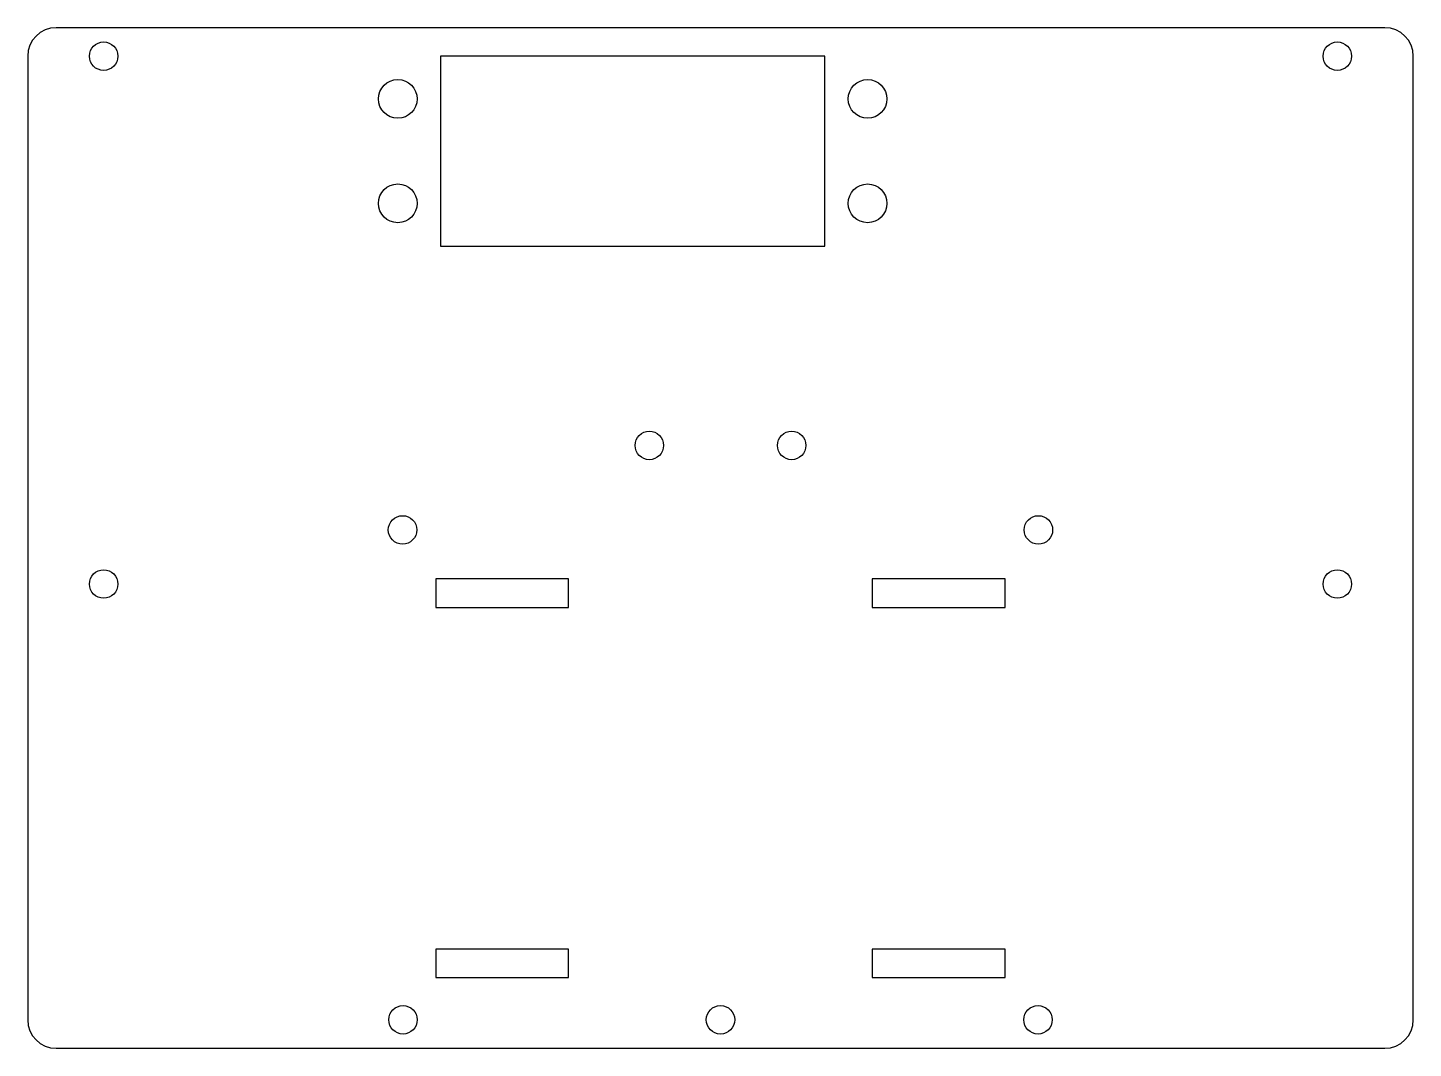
# Model space of a CAD drawing. Header units: millimetres. Extents: x -74 to 72, y -53 to 54.
import ezdxf

# ---------------------------------------------------------------- set-up
doc = ezdxf.new("R2010")
doc.units = ezdxf.units.MM

msp = doc.modelspace()

# ---------------------------------------------------------------- linework, layer by layer
at = {"color": 7, "linetype": 'Continuous', "lineweight": 25}
for p, q in [((69.2, 54.24), (-70.8, 54.24)), ((-73.8, 51.24), (-73.8, -50.26)), ((-30.3, 51.24), (-30.3, 31.24)), ((10.2, 51.24), (-30.3, 51.24)), ((10.2, 31.24), (10.2, 51.24)), ((72.2, -50.26), (72.2, 51.24)), ((-30.3, 31.24), (10.2, 31.24)), ((-16.8, -3.82), (-30.8, -3.82)), ((-30.8, -3.82), (-30.8, -6.82)), ((-16.8, -6.82), (-16.8, -3.82)), ((15.2, -3.82), (15.2, -6.82)), ((29.2, -3.82), (15.2, -3.82)), ((29.2, -6.82), (29.2, -3.82)), ((-30.8, -6.82), (-16.8, -6.82)), ((15.2, -6.82), (29.2, -6.82)), ((-16.8, -42.82), (-30.8, -42.82)), ((-30.8, -42.82), (-30.8, -45.82)), ((-16.8, -45.82), (-16.8, -42.82)), ((15.2, -42.82), (15.2, -45.82)), ((29.2, -42.82), (15.2, -42.82)), ((29.2, -45.82), (29.2, -42.82)), ((-30.8, -45.82), (-16.8, -45.82)), ((15.2, -45.82), (29.2, -45.82)), ((-70.8, -53.26), (69.2, -53.26))]:
    msp.add_line(p, q, dxfattribs=at)
for centre, radius in [((-65.8, 51.24), 1.5), ((64.2, 51.24), 1.5), ((-34.8, 46.74), 2.04), ((14.7, 46.74), 2.04), ((-34.8, 35.74), 2.04), ((14.7, 35.74), 2.04), ((-8.3, 10.24), 1.5), ((6.7, 10.24), 1.5), ((-34.3, 1.34), 1.5), ((32.7, 1.34), 1.5), ((-65.8, -4.36), 1.5), ((64.2, -4.36), 1.5), ((-34.25, -50.26), 1.5), ((-0.8, -50.26), 1.5), ((32.66, -50.26), 1.5)]:
    msp.add_circle(centre, radius, dxfattribs=at)
for centre, start, end in [((-70.8, 51.24), 90, 180), ((69.2, 51.24), 0, 90), ((-70.8, -50.26), 180, 270), ((69.2, -50.26), 270, 0)]:
    msp.add_arc(centre, 3, start, end, dxfattribs=at)

doc.saveas('drawing.dxf')
